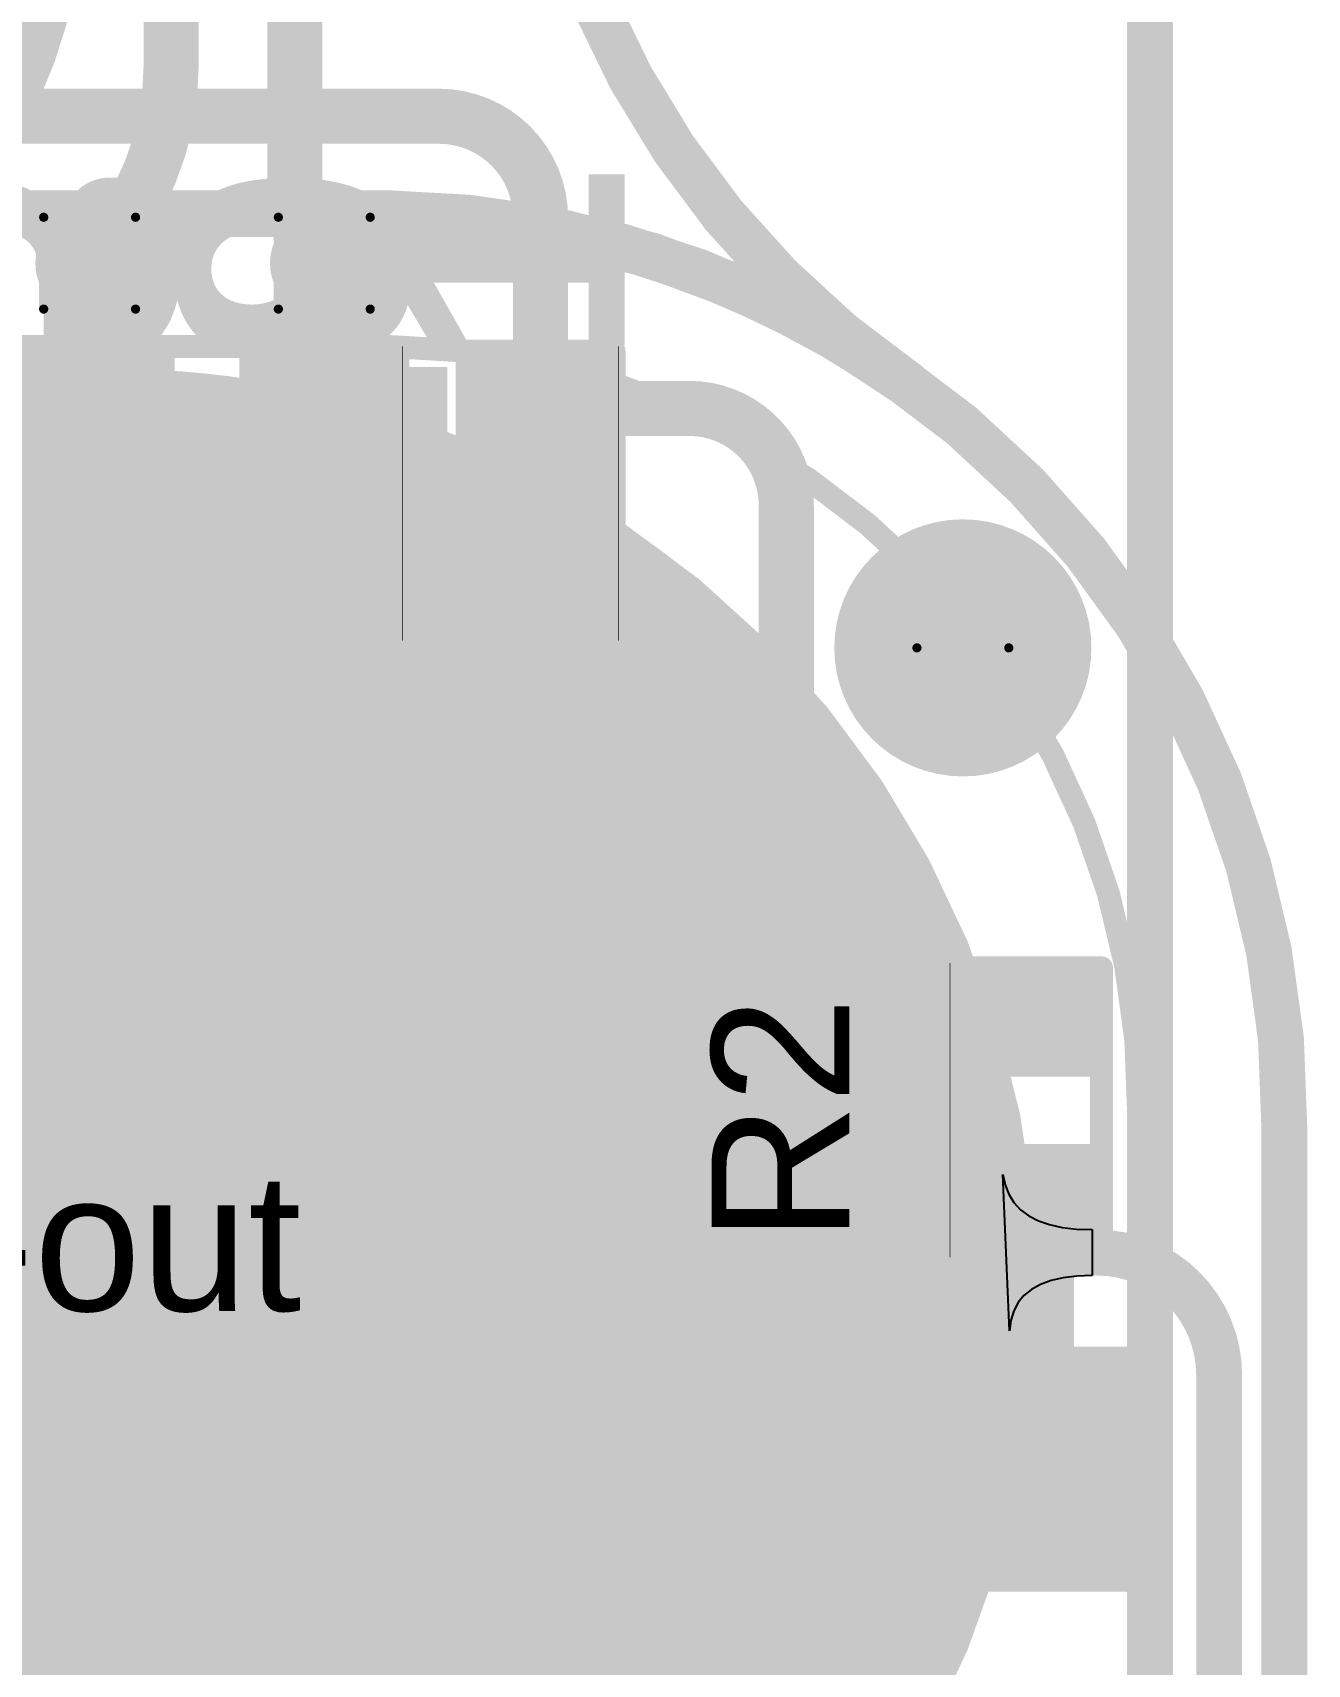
# Model space of a CAD drawing. Header units: inches. Extents: x -17 to 443, y -40 to 218.
# Drawn here: x 202.22 to 209.27, y 21.54 to 30.56 of the extents above; entities that cross this region are included whole.
import ezdxf

# ---------------------------------------------------------------- set-up
doc = ezdxf.new("R2010")
doc.units = ezdxf.units.IN
for name, color, linetype in [('Board Outline', 216, 'Continuous'), ('Bottom Layer', 5, 'Continuous'), ('Bottom Overlay', 54, 'Continuous'), ('Bottom Paste', 16, 'Continuous'), ('Bottom Solder', 6, 'Continuous'), ('Dimension', 6, 'Continuous'), ('Drill Drawing', 1, 'Continuous'), ('Fabrication', 76, 'Continuous'), ('Pad Holes', 156, 'Continuous'), ('Top Layer', 1, 'Continuous'), ('Top Overlay', 2, 'Continuous'), ('Top Paste', 8, 'Continuous'), ('Top Solder', 216, 'Continuous'), ('Via Holes', 16, 'Continuous')]:
    doc.layers.add(name, color=color, linetype=linetype)
doc.styles.add('Arial', font='', dxfattribs={"height": 0.2})
doc.styles.add('Arial Black_Bold', font='', dxfattribs={"height": 0.2})
doc.styles.get('Arial').set_extended_font_data('Arial')
doc.styles.get('Arial Black_Bold').set_extended_font_data('Arial Black', bold=True)

# ---------------------------------------------------------------- blocks, each defined once
blk = doc.blocks.new('SEMG_PAD_B_1')
at = {"layer": 'Bottom Layer'}
h = blk.add_hatch(color=5, dxfattribs=at)
edge = h.paths.add_edge_path()
edge.add_arc((2.794e-05, -9.98718602), 5.00000016, 0, 360)
at = {"layer": 'Bottom Paste'}
h = blk.add_hatch(color=16, dxfattribs=at)
edge = h.paths.add_edge_path()
edge.add_arc((2.794e-05, -9.98718602), 5.00000016, 0, 360)
at = {"layer": 'Bottom Solder'}
h = blk.add_hatch(color=6, dxfattribs=at)
edge = h.paths.add_edge_path()
edge.add_arc((2.794e-05, -9.98718602), 5.10160016, 0, 360)
at = {"layer": 'Bottom Overlay'}
for points in [[(-5.68320682, 10.96571086, 0.127, 0.127, 0), (-5.68320682, -10.9657134, 0.127, 0.127, 0)], [(-1.53065988, -15.21263658, 0.127, 0.127, -0.4142135623730932), (-5.68320682, -10.9657134, 0.127, 0.127, 0)], [(1.53071576, -15.21263404, 0.127, 0.127, 0), (-1.53065988, -15.21263404, 0.127, 0.127, 0)]]:
    blk.add_lwpolyline(points, format="xyseb", dxfattribs=at)
for points in [[(-5.71495682, -10.9657134, 0.0635, 0.0635, 1), (-5.65145682, -10.9657134, 0.0635, 0.0635, 1)], [(-5.71495682, -10.9657134, 0.0635, 0.0635, 1), (-5.65145682, -10.9657134, 0.0635, 0.0635, 1)], [(-1.56240988, -15.21263404, 0.0635, 0.0635, 1), (-1.49890988, -15.21263404, 0.0635, 0.0635, 1)], [(-1.56240988, -15.21263658, 0.0635, 0.0635, 1), (-1.49890988, -15.21263658, 0.0635, 0.0635, 1)]]:
    blk.add_lwpolyline(points, format="xyseb", close=True, dxfattribs=at)
blk = doc.blocks.new('S______B______0402_61')
at = {"layer": 'Top Layer'}
for points in [[(-0.6985, -0.3175), (-0.6985, 0.3175), (-0.2412999999999999, 0.3175), (-0.2413, -0.3175)], [(0.2412999999999999, -0.3175), (0.2413, 0.3175), (0.6985, 0.3175), (0.6985, -0.3175)]]:
    blk.add_hatch(color=1, dxfattribs=at).paths.add_polyline_path(points)
at = {"layer": 'Top Paste'}
for points in [[(-0.6985, -0.3175), (-0.6985, 0.3175), (-0.2412999999999999, 0.3175), (-0.2413, -0.3175)], [(0.2412999999999999, -0.3175), (0.2413, 0.3175), (0.6985, 0.3175), (0.6985, -0.3175)]]:
    blk.add_hatch(color=8, dxfattribs=at).paths.add_polyline_path(points)
at = {"layer": 'Top Solder'}
for points in [[(-0.75350116, -0.37250116), (-0.75350116, 0.37250116), (-0.1862988399999999, 0.37250116), (-0.18629884, -0.37250116)], [(0.1862988399999999, -0.37250116), (0.18629884, 0.37250116), (0.75350116, 0.37250116), (0.75350116, -0.37250116)]]:
    blk.add_hatch(color=216, dxfattribs=at).paths.add_polyline_path(points)
at = {"layer": 'Top Overlay'}
for points in [[(-0.7874, 0.4064, 0.127, 0.127, 0), (-0.7874, -0.4064, 0.127, 0.127, 0)], [(-0.7874, 0.4064, 0.127, 0.127, 0), (0.7874, 0.4064, 0.127, 0.127, 0)], [(0.7874, 0.4064, 0.127, 0.127, 0), (0.7874, -0.4064, 0.127, 0.127, 0)], [(-0.7874, -0.4064, 0.127, 0.127, 0), (0.7874, -0.4064, 0.127, 0.127, 0)], [(-0.8128, -0.4318, 0.0032258, 0.0032258, 0), (0.8128, -0.4318, 0.0032258, 0.0032258, 0)]]:
    blk.add_lwpolyline(points, format="xyseb", dxfattribs=at)
for points in [[(-0.8191499999999999, 0.4064, 0.0635, 0.0635, 1), (-0.7556499999999999, 0.4064, 0.0635, 0.0635, 1)], [(-0.8191499999999999, 0.4064, 0.0635, 0.0635, 1), (-0.7556499999999999, 0.4064, 0.0635, 0.0635, 1)], [(0.7556499999999999, 0.4064, 0.0635, 0.0635, 1), (0.8191499999999999, 0.4064, 0.0635, 0.0635, 1)], [(0.7556499999999999, 0.4064, 0.0635, 0.0635, 1), (0.8191499999999999, 0.4064, 0.0635, 0.0635, 1)], [(-0.8191499999999999, -0.4064, 0.0635, 0.0635, 1), (-0.7556499999999999, -0.4064, 0.0635, 0.0635, 1)], [(-0.8191499999999999, -0.4064, 0.0635, 0.0635, 1), (-0.7556499999999999, -0.4064, 0.0635, 0.0635, 1)], [(0.7556499999999999, -0.4064, 0.0635, 0.0635, 1), (0.8191499999999999, -0.4064, 0.0635, 0.0635, 1)], [(0.7556499999999999, -0.4064, 0.0635, 0.0635, 1), (0.8191499999999999, -0.4064, 0.0635, 0.0635, 1)], [(-0.81360518, -0.4318, 0.0016129, 0.0016129, 1), (-0.8119948199999999, -0.4318, 0.0016129, 0.0016129, 1)], [(0.8119948199999999, -0.4318, 0.0016129, 0.0016129, 1), (0.81360518, -0.4318, 0.0016129, 0.0016129, 1)]]:
    blk.add_lwpolyline(points, format="xyseb", close=True, dxfattribs=at)
at = {"layer": 'Top Overlay', "style": 'Arial Black_Bold'}
blk.add_text('SB111', height=1.27, dxfattribs=at).set_placement((-4.38808876, -0.45400468))
blk = doc.blocks.new('S______B______0402_63')
at = {"layer": 'Top Layer'}
for points in [[(-0.6985025399999999, -0.3175), (-0.6985025399999999, 0.3175), (-0.24130254, 0.3175), (-0.24130254, -0.3175)], [(0.2412999999999999, -0.3175), (0.2413, 0.3175), (0.6985, 0.3175), (0.6985, -0.3175)]]:
    blk.add_hatch(color=1, dxfattribs=at).paths.add_polyline_path(points)
at = {"layer": 'Top Paste'}
for points in [[(-0.6985025399999999, -0.3175), (-0.6985025399999999, 0.3175), (-0.24130254, 0.3175), (-0.24130254, -0.3175)], [(0.2412999999999999, -0.3175), (0.2413, 0.3175), (0.6985, 0.3175), (0.6985, -0.3175)]]:
    blk.add_hatch(color=8, dxfattribs=at).paths.add_polyline_path(points)
at = {"layer": 'Top Solder'}
for points in [[(-0.7535037, -0.37250116), (-0.7535037, 0.37250116), (-0.18630138, 0.37250116), (-0.18630138, -0.37250116)], [(0.1862988399999999, -0.37250116), (0.18629884, 0.37250116), (0.75350116, 0.37250116), (0.75350116, -0.37250116)]]:
    blk.add_hatch(color=216, dxfattribs=at).paths.add_polyline_path(points)
at = {"layer": 'Top Overlay'}
for points in [[(-0.7874, 0.4064, 0.127, 0.127, 0), (-0.7874, -0.4064, 0.127, 0.127, 0)], [(-0.7874, 0.4064, 0.127, 0.127, 0), (0.7874, 0.4064, 0.127, 0.127, 0)], [(0.7874, 0.4064, 0.127, 0.127, 0), (0.7874, -0.4064, 0.127, 0.127, 0)], [(-0.7874, -0.4064, 0.127, 0.127, 0), (0.7874, -0.4064, 0.127, 0.127, 0)], [(-0.8128, -0.4318, 0.0032258, 0.0032258, 0), (0.8127974599999999, -0.4318, 0.0032258, 0.0032258, 0)]]:
    blk.add_lwpolyline(points, format="xyseb", dxfattribs=at)
for points in [[(-0.8191499999999999, 0.4064, 0.0635, 0.0635, 1), (-0.7556499999999999, 0.4064, 0.0635, 0.0635, 1)], [(-0.8191499999999999, 0.4064, 0.0635, 0.0635, 1), (-0.7556499999999999, 0.4064, 0.0635, 0.0635, 1)], [(0.7556499999999999, 0.4064, 0.0635, 0.0635, 1), (0.8191499999999999, 0.4064, 0.0635, 0.0635, 1)], [(0.7556499999999999, 0.4064, 0.0635, 0.0635, 1), (0.8191499999999999, 0.4064, 0.0635, 0.0635, 1)], [(-0.8191499999999999, -0.4064, 0.0635, 0.0635, 1), (-0.7556499999999999, -0.4064, 0.0635, 0.0635, 1)], [(-0.8191499999999999, -0.4064, 0.0635, 0.0635, 1), (-0.7556499999999999, -0.4064, 0.0635, 0.0635, 1)], [(0.7556499999999999, -0.4064, 0.0635, 0.0635, 1), (0.8191499999999999, -0.4064, 0.0635, 0.0635, 1)], [(0.7556499999999999, -0.4064, 0.0635, 0.0635, 1), (0.8191499999999999, -0.4064, 0.0635, 0.0635, 1)], [(-0.81360518, -0.4318, 0.0016129, 0.0016129, 1), (-0.8119948199999999, -0.4318, 0.0016129, 0.0016129, 1)], [(0.81199228, -0.4318, 0.0016129, 0.0016129, 1), (0.8136026399999999, -0.4318, 0.0016129, 0.0016129, 1)]]:
    blk.add_lwpolyline(points, format="xyseb", close=True, dxfattribs=at)
at = {"layer": 'Top Overlay', "style": 'Arial Black_Bold'}
blk.add_text('SB109', height=1.27, dxfattribs=at).set_placement((-4.38808876, -0.45525436))
blk = doc.blocks.new('S______B______0402_157')
at = {"layer": 'Top Layer'}
for points in [[(-0.6985025399999999, -0.3175), (-0.6985025399999999, 0.3174999999999999), (-0.2413025400000001, 0.3175), (-0.2413025399999999, -0.3174999999999999)], [(0.2413000000000001, -0.3175), (0.2412999999999999, 0.3174999999999999), (0.6985, 0.3175), (0.6985, -0.3174999999999999)]]:
    blk.add_hatch(color=1, dxfattribs=at).paths.add_polyline_path(points)
at = {"layer": 'Top Paste'}
for points in [[(-0.6985025399999999, -0.3175), (-0.6985025399999999, 0.3174999999999999), (-0.2413025400000001, 0.3175), (-0.2413025399999999, -0.3174999999999999)], [(0.2413000000000001, -0.3175), (0.2412999999999999, 0.3174999999999999), (0.6985, 0.3175), (0.6985, -0.3174999999999999)]]:
    blk.add_hatch(color=8, dxfattribs=at).paths.add_polyline_path(points)
at = {"layer": 'Top Solder'}
for points in [[(-0.7535037, -0.3725011600000001), (-0.7535037, 0.3725011599999999), (-0.1863013800000001, 0.3725011600000001), (-0.1863013799999999, -0.3725011599999999)], [(0.18629884, -0.3725011600000001), (0.1862988399999999, 0.3725011599999999), (0.75350116, 0.3725011600000001), (0.75350116, -0.3725011599999999)]]:
    blk.add_hatch(color=216, dxfattribs=at).paths.add_polyline_path(points)
at = {"layer": 'Top Overlay'}
for points in [[(-0.7874, -0.4064, 0.127, 0.127, 0), (-0.7874, 0.4064, 0.127, 0.127, 0)], [(0.7874, 0.4064, 0.127, 0.127, 0), (-0.7874, 0.4064, 0.127, 0.127, 0)], [(0.7874, -0.4064, 0.127, 0.127, 0), (0.7874, 0.4064, 0.127, 0.127, 0)], [(0.7874, -0.4064, 0.127, 0.127, 0), (-0.7874, -0.4064, 0.127, 0.127, 0)], [(0.8127974599999999, -0.4318, 0.0032258, 0.0032258, 0), (-0.8128, -0.4318, 0.0032258, 0.0032258, 0)]]:
    blk.add_lwpolyline(points, format="xyseb", dxfattribs=at)
for points in [[(-0.8191499999999999, 0.4064, 0.0635, 0.0635, 1), (-0.7556499999999999, 0.4064, 0.0635, 0.0635, 1)], [(-0.8191499999999999, 0.4064, 0.0635, 0.0635, 1), (-0.7556499999999999, 0.4064, 0.0635, 0.0635, 1)], [(0.7556499999999999, 0.4064, 0.0635, 0.0635, 1), (0.8191499999999999, 0.4064, 0.0635, 0.0635, 1)], [(0.7556499999999999, 0.4064, 0.0635, 0.0635, 1), (0.8191499999999999, 0.4064, 0.0635, 0.0635, 1)], [(-0.8191499999999999, -0.4064, 0.0635, 0.0635, 1), (-0.7556499999999999, -0.4064, 0.0635, 0.0635, 1)], [(-0.8191499999999999, -0.4064, 0.0635, 0.0635, 1), (-0.7556499999999999, -0.4064, 0.0635, 0.0635, 1)], [(0.7556499999999999, -0.4064, 0.0635, 0.0635, 1), (0.8191499999999999, -0.4064, 0.0635, 0.0635, 1)], [(0.7556499999999999, -0.4064, 0.0635, 0.0635, 1), (0.8191499999999999, -0.4064, 0.0635, 0.0635, 1)], [(-0.81360518, -0.4318, 0.0016129, 0.0016129, 1), (-0.8119948199999999, -0.4318, 0.0016129, 0.0016129, 1)], [(0.81199228, -0.4318, 0.0016129, 0.0016129, 1), (0.8136026399999999, -0.4318, 0.0016129, 0.0016129, 1)]]:
    blk.add_lwpolyline(points, format="xyseb", close=True, dxfattribs=at)
at = {"layer": 'Top Overlay', "style": 'Arial Black_Bold'}
blk.add_text('SB103', height=1.27, rotation=-180, dxfattribs=at).set_placement((4.38808622, 0.47203106))
blk = doc.blocks.new('R___0402_194')
at = {"layer": 'Top Layer'}
for points in [[(-0.6985, -0.3175), (-0.6985, 0.3174999999999999), (-0.2413000000000001, 0.3175), (-0.2412999999999999, -0.3174999999999999)], [(0.2413000000000001, -0.3175), (0.2412999999999999, 0.3174999999999999), (0.6985, 0.3175), (0.6985, -0.3174999999999999)]]:
    blk.add_hatch(color=1, dxfattribs=at).paths.add_polyline_path(points)
at = {"layer": 'Top Paste'}
for points in [[(-0.6985, -0.3175), (-0.6985, 0.3174999999999999), (-0.2413000000000001, 0.3175), (-0.2412999999999999, -0.3174999999999999)], [(0.2413000000000001, -0.3175), (0.2412999999999999, 0.3174999999999999), (0.6985, 0.3175), (0.6985, -0.3174999999999999)]]:
    blk.add_hatch(color=8, dxfattribs=at).paths.add_polyline_path(points)
at = {"layer": 'Top Solder'}
for points in [[(-0.75350116, -0.3725011600000001), (-0.75350116, 0.3725011599999999), (-0.18629884, 0.3725011600000001), (-0.1862988399999999, -0.3725011599999999)], [(0.18629884, -0.3725011600000001), (0.1862988399999999, 0.3725011599999999), (0.75350116, 0.3725011600000001), (0.75350116, -0.3725011599999999)]]:
    blk.add_hatch(color=216, dxfattribs=at).paths.add_polyline_path(points)
at = {"layer": 'Top Overlay'}
for points in [[(-0.7874, -0.4064, 0.127, 0.127, 0), (-0.7874, 0.4064, 0.127, 0.127, 0)], [(0.7874, 0.4064, 0.127, 0.127, 0), (-0.7874, 0.4064, 0.127, 0.127, 0)], [(0.7874, -0.4064, 0.127, 0.127, 0), (0.7874, 0.4064, 0.127, 0.127, 0)], [(0.7874, -0.4064, 0.127, 0.127, 0), (-0.7874, -0.4064, 0.127, 0.127, 0)], [(0.8128, -0.4318, 0.0032258, 0.0032258, 0), (-0.8128, -0.4318, 0.0032258, 0.0032258, 0)]]:
    blk.add_lwpolyline(points, format="xyseb", dxfattribs=at)
for points in [[(-0.8191499999999999, 0.4064, 0.0635, 0.0635, 1), (-0.7556499999999999, 0.4064, 0.0635, 0.0635, 1)], [(-0.8191499999999999, 0.4064, 0.0635, 0.0635, 1), (-0.7556499999999999, 0.4064, 0.0635, 0.0635, 1)], [(0.7556499999999999, 0.4064, 0.0635, 0.0635, 1), (0.8191499999999999, 0.4064, 0.0635, 0.0635, 1)], [(0.7556499999999999, 0.4064, 0.0635, 0.0635, 1), (0.8191499999999999, 0.4064, 0.0635, 0.0635, 1)], [(-0.8191499999999999, -0.4064, 0.0635, 0.0635, 1), (-0.7556499999999999, -0.4064, 0.0635, 0.0635, 1)], [(-0.8191499999999999, -0.4064, 0.0635, 0.0635, 1), (-0.7556499999999999, -0.4064, 0.0635, 0.0635, 1)], [(0.7556499999999999, -0.4064, 0.0635, 0.0635, 1), (0.8191499999999999, -0.4064, 0.0635, 0.0635, 1)], [(0.7556499999999999, -0.4064, 0.0635, 0.0635, 1), (0.8191499999999999, -0.4064, 0.0635, 0.0635, 1)], [(-0.81360518, -0.4318, 0.0016129, 0.0016129, 1), (-0.8119948199999999, -0.4318, 0.0016129, 0.0016129, 1)], [(0.8119948199999999, -0.4318, 0.0016129, 0.0016129, 1), (0.81360518, -0.4318, 0.0016129, 0.0016129, 1)]]:
    blk.add_lwpolyline(points, format="xyseb", close=True, dxfattribs=at)
blk = doc.blocks.new('LED_0603_203')
at = {"layer": 'Top Layer'}
for points in [[(-0.999998, 0.5000002699999999), (-0.499999, 0.5000002699999999), (-0.499999, -0.5000002699999999), (-0.999998, -0.5000002699999999)], [(0.50000154, 0.5000002699999999), (1.00000054, 0.5000002699999999), (1.00000054, -0.5000002699999999), (0.50000154, -0.5000002699999999)]]:
    blk.add_hatch(color=1, dxfattribs=at).paths.add_polyline_path(points)
at = {"layer": 'Top Overlay'}
blk.add_hatch(color=2, dxfattribs=at).paths.add_polyline_path([(1.11753142, -0.66034412), (1.75252634, -0.66034412), (1.75252634, 0.66045588), (1.11753142, 0.66045588)])
at = {"layer": 'Top Paste'}
for points in [[(-0.999998, 0.5000002699999999), (-0.499999, 0.5000002699999999), (-0.499999, -0.5000002699999999), (-0.999998, -0.5000002699999999)], [(0.50000154, 0.5000002699999999), (1.00000054, 0.5000002699999999), (1.00000054, -0.5000002699999999), (0.50000154, -0.5000002699999999)]]:
    blk.add_hatch(color=8, dxfattribs=at).paths.add_polyline_path(points)
at = {"layer": 'Top Solder'}
for points in [[(-1.101598, 0.6016002699999999), (-0.398399, 0.6016002699999999), (-0.398399, -0.6016002699999999), (-1.101598, -0.6016002699999999)], [(0.39840154, 0.6016002699999999), (1.10160054, 0.6016002699999999), (1.10160054, -0.6016002699999999), (0.39840154, -0.6016002699999999)]]:
    blk.add_hatch(color=216, dxfattribs=at).paths.add_polyline_path(points)
at = {"layer": 'Top Overlay'}
for points in [[(-1.1176, 0.6096025399999999, 0.127, 0.127, 0), (-1.1176, -0.6096025399999999, 0.127, 0.127, 0)], [(-1.1176, 0.6096025399999999, 0.127, 0.127, 0), (-0.4318, 0.6096, 0.127, 0.127, 0)], [(0.4318, 0.6096, 0.127, 0.127, 0), (1.11760254, 0.6096, 0.127, 0.127, 0)], [(1.11760254, 0.6096, 0.127, 0.127, 0), (1.11760254, -0.6096, 0.127, 0.127, 0)], [(-0.4318, -0.6096, 0.127, 0.127, 0), (-1.1176, -0.6096025399999999, 0.127, 0.127, 0)], [(0.4318, -0.6096, 0.127, 0.127, 0), (1.11760254, -0.6096, 0.127, 0.127, 0)]]:
    blk.add_lwpolyline(points, format="xyseb", dxfattribs=at)
for points in [[(-1.14935, 0.6096025399999999, 0.0635, 0.0635, 1), (-1.08585, 0.6096025399999999, 0.0635, 0.0635, 1)], [(-1.14935, 0.6096025399999999, 0.0635, 0.0635, 1), (-1.08585, 0.6096025399999999, 0.0635, 0.0635, 1)], [(-0.46355, 0.6096, 0.0635, 0.0635, 1), (-0.40005, 0.6096, 0.0635, 0.0635, 1)], [(0.40005, 0.6096, 0.0635, 0.0635, 1), (0.46355, 0.6096, 0.0635, 0.0635, 1)], [(1.08585254, 0.6096, 0.0635, 0.0635, 1), (1.14935254, 0.6096, 0.0635, 0.0635, 1)], [(1.08585254, 0.6096, 0.0635, 0.0635, 1), (1.14935254, 0.6096, 0.0635, 0.0635, 1)], [(-1.14935, -0.6096025399999999, 0.0635, 0.0635, 1), (-1.08585, -0.6096025399999999, 0.0635, 0.0635, 1)], [(-1.14935, -0.6096025399999999, 0.0635, 0.0635, 1), (-1.08585, -0.6096025399999999, 0.0635, 0.0635, 1)], [(-0.46355, -0.6096, 0.0635, 0.0635, 1), (-0.40005, -0.6096, 0.0635, 0.0635, 1)], [(0.40005, -0.6096, 0.0635, 0.0635, 1), (0.46355, -0.6096, 0.0635, 0.0635, 1)], [(1.08585254, -0.6096, 0.0635, 0.0635, 1), (1.14935254, -0.6096, 0.0635, 0.0635, 1)], [(1.08585254, -0.6096, 0.0635, 0.0635, 1), (1.14935254, -0.6096, 0.0635, 0.0635, 1)]]:
    blk.add_lwpolyline(points, format="xyseb", close=True, dxfattribs=at)
at = {"layer": 'Top Overlay', "style": 'Arial Black_Bold'}
blk.add_text('LED1', height=1.27, dxfattribs=at).set_placement((-1.13477802, 0.90326718))

msp = doc.modelspace()

# ---------------------------------------------------------------- hatches: boundary and pattern name
at = {"layer": 'Bottom Layer'}
h = msp.add_hatch(color=5, dxfattribs=at)
edge = h.paths.add_edge_path()
edge.add_arc((202.5316498, 29.28747254), 0.2999994, 0, 360)
h = msp.add_hatch(color=5, dxfattribs=at)
edge = h.paths.add_edge_path()
edge.add_arc((203.82952122, 29.28746746), 0.2999994, 0, 360)
at = {"layer": 'Bottom Solder'}
h = msp.add_hatch(color=6, dxfattribs=at)
edge = h.paths.add_edge_path()
edge.add_arc((207.36138868, 27.1593437), 0.1016, 0, 360)
at = {"layer": 'Pad Holes'}
h = msp.add_hatch(color=7, dxfattribs=at)
edge = h.paths.add_edge_path()
edge.add_arc((207.36138868, 27.1593437), 0.499999, 0, 360)
at = {"layer": 'Top Layer'}
h = msp.add_hatch(color=1, dxfattribs=at)
edge = h.paths.add_edge_path()
edge.add_arc((202.5316498, 29.28747254), 0.2999994, 0, 360)
h = msp.add_hatch(color=1, dxfattribs=at)
edge = h.paths.add_edge_path()
edge.add_arc((203.82952122, 29.28746746), 0.2999994, 0, 360)
for points in [[(203.51202122, 27.95066546), (204.51058158, 27.95066546), (204.51058158, 28.71266546), (203.51202122, 28.71266546)], [(205.34329264, 28.07767054), (204.36417852, 28.07767054), (204.36417852, 27.31567054), (205.34329264, 27.31567054)]]:
    msp.add_hatch(color=1, dxfattribs=at).paths.add_polyline_path(points)
at = {"layer": 'Top Solder'}
h = msp.add_hatch(color=216, dxfattribs=at)
edge = h.paths.add_edge_path()
edge.add_arc((207.36138868, 27.1593437), 0.1016, 0, 360)
at = {"layer": 'Via Holes'}
h = msp.add_hatch(color=7, dxfattribs=at)
edge = h.paths.add_edge_path()
edge.add_arc((202.5316498, 29.28747254), 0.1499997, 0, 360)
h = msp.add_hatch(color=7, dxfattribs=at)
edge = h.paths.add_edge_path()
edge.add_arc((203.82952122, 29.28746746), 0.1499997, 0, 360)

# ---------------------------------------------------------------- linework, layer by layer
at = {"layer": 'Board Outline'}
for points in [[(207.05427728, 28.61923918, 0.127, 0.127, -0.2389334230380067), (204.9246092, 32.51881736, 0.127, 0.127, 0)], [(207.0616255, 28.61725544, 0.127, 0.127, -0.2441754300213249), (209.13935312, 24.5040023, 0.127, 0.127, 0)], [(209.13936074, 24.5039134, 0.127, 0.127, 0), (209.1393963, 2.64816082, 0.127, 0.127, 0)]]:
    msp.add_lwpolyline(points, format="xyseb", dxfattribs=at)
for points in [[(207.02252728, 28.61923918, 0.0635, 0.0635, 1), (207.08602728, 28.61923918, 0.0635, 0.0635, 1)], [(207.0298755, 28.61725544, 0.0635, 0.0635, 1), (207.0933755, 28.61725544, 0.0635, 0.0635, 1)], [(209.10760312, 24.5040023, 0.0635, 0.0635, 1), (209.17110312, 24.5040023, 0.0635, 0.0635, 1)], [(209.10761074, 24.5039134, 0.0635, 0.0635, 1), (209.17111074, 24.5039134, 0.0635, 0.0635, 1)]]:
    msp.add_lwpolyline(points, format="xyseb", close=True, dxfattribs=at)
at = {"layer": 'Bottom Layer'}
for p, q in [((207.61978034, 23.38106322), (207.58294526, 24.24619484)), ((207.58294526, 24.24619484), (207.59500518, 24.18828792)), ((207.59500518, 24.18828792), (207.61534042, 24.136477)), ((207.61534042, 24.136477), (207.6439459, 24.09076208)), ((207.6439459, 24.09076208), (207.6808267, 24.05114316)), ((207.6808267, 24.05114316), (207.72598282, 24.01762024)), ((207.72598282, 24.01762024), (207.77941172, 23.99019078)), ((207.77941172, 23.99019078), (207.84111594, 23.96885732)), ((207.84111594, 23.96885732), (207.91109294, 23.95361732)), ((207.91109294, 23.95361732), (207.98934526, 23.94447586)), ((207.98934526, 23.94447586), (208.07587036, 23.94142786)), ((208.07587036, 23.94142786), (208.07587036, 23.68742786)), ((207.8489493, 23.65985616), (207.79046834, 23.63841094)), ((207.91600784, 23.67517236), (207.8489493, 23.65985616)), ((207.99164904, 23.68436462), (207.91600784, 23.67517236)), ((208.07587036, 23.68742786), (207.99164904, 23.68436462)), ((207.69925186, 23.57713598), (207.66651126, 23.53730878)), ((207.74057004, 23.6108367), (207.69925186, 23.57713598)), ((207.79046834, 23.63841094), (207.74057004, 23.6108367)), ((207.64235332, 23.4913551), (207.62677804, 23.4392724)), ((207.66651126, 23.53730878), (207.64235332, 23.4913551)), ((207.62677804, 23.4392724), (207.61978034, 23.38106322))]:
    msp.add_line(p, q, dxfattribs=at)
for points in [[(202.9823728, 30.37561108, 0.3048, 0.3048, 0), (202.9823728, 47.82659217999999, 0.3048, 0.3048, 0)], [(203.66689772, 29.68007526, 0.3048, 0.3048, 0), (203.66689772, 47.7921066, 0.3048, 0.3048, 0)], [(202.33237156, 31.23496674, 0.3048, 0.3048, -0.198912367379658), (201.6602647, 29.61235378, 0.3048, 0.3048, 0)], [(202.9823728, 30.37561108, 0.3048, 0.3048, -0.198912367379658), (202.5316498, 29.28747, 0.3048, 0.3048, 0)], [(203.82952122, 29.28746746, 0.3048, 0.3048, -0.198912367379658), (203.66689772, 29.68007526, 0.3048, 0.3048, 0)], [(202.64999602, 23.57611236, 0.254, 0.254, -0.4142135623730951), (202.88831152, 23.81442786, 0.254, 0.254, 0)], [(202.88831152, 23.81442786, 0.254, 0.254, 0), (208.10127036, 23.81442786, 0.254, 0.254, 0)], [(208.10127036, 23.81442786, 0.254, 0.254, -0.4142135623730951), (208.77871884, 23.13697938, 0.254, 0.254, 0)], [(208.77871884, 10.2694994, 0.254, 0.254, 0), (208.77871884, 23.13697938, 0.254, 0.254, 0)]]:
    msp.add_lwpolyline(points, format="xyseb", dxfattribs=at)
for points in [[(202.9061728, 30.37561108, 0.1524, 0.1524, 1), (203.0585728, 30.37561108, 0.1524, 0.1524, 1)], [(202.9061728, 30.37561108, 0.1524, 0.1524, 1), (203.0585728, 30.37561108, 0.1524, 0.1524, 1)], [(203.59069772, 29.68007526, 0.1524, 0.1524, 1), (203.74309772, 29.68007526, 0.1524, 0.1524, 1)], [(203.59069772, 29.68007526, 0.1524, 0.1524, 1), (203.74309772, 29.68007526, 0.1524, 0.1524, 1)], [(202.4554498, 29.28747, 0.1524, 0.1524, 1), (202.6078498, 29.28747, 0.1524, 0.1524, 1)], [(203.75332122, 29.28746746, 0.1524, 0.1524, 1), (203.90572122, 29.28746746, 0.1524, 0.1524, 1)], [(202.82481152, 23.81442786, 0.127, 0.127, 1), (202.95181152, 23.81442786, 0.127, 0.127, 1)], [(202.82481152, 23.81442786, 0.127, 0.127, 1), (202.95181152, 23.81442786, 0.127, 0.127, 1)], [(208.03777036, 23.81442786, 0.127, 0.127, 1), (208.16477036, 23.81442786, 0.127, 0.127, 1)], [(208.03777036, 23.81442786, 0.127, 0.127, 1), (208.16477036, 23.81442786, 0.127, 0.127, 1)], [(202.58649602, 23.57611236, 0.127, 0.127, 1), (202.71349602, 23.57611236, 0.127, 0.127, 1)], [(208.71521884, 23.13697938, 0.127, 0.127, 1), (208.84221884, 23.13697938, 0.127, 0.127, 1)], [(208.71521884, 23.13697938, 0.127, 0.127, 1), (208.84221884, 23.13697938, 0.127, 0.127, 1)]]:
    msp.add_lwpolyline(points, format="xyseb", close=True, dxfattribs=at)
at = {"layer": 'Dimension'}
msp.add_lwpolyline([(208.39596624, 17.12568584, 0.254, 0.254, 0), (208.39596624, 192.48185278, 0.254, 0.254, 0)], format="xyseb", dxfattribs=at)
at = {"layer": 'Drill Drawing'}
for points in [[(202.2776498, 29.54147254, 0.0508, 0.0508, 0), (202.7856498, 29.54147254, 0.0508, 0.0508, 0)], [(202.2776498, 29.03347254, 0.0508, 0.0508, 0), (202.2776498, 29.54147254, 0.0508, 0.0508, 0)], [(202.7856498, 29.03347254, 0.0508, 0.0508, 0), (202.7856498, 29.54147254, 0.0508, 0.0508, 0)], [(203.57552122, 29.54146746, 0.0508, 0.0508, 0), (204.08352122, 29.54146746, 0.0508, 0.0508, 0)], [(203.57552122, 29.03346746, 0.0508, 0.0508, 0), (203.57552122, 29.54146746, 0.0508, 0.0508, 0)], [(204.08352122, 29.03346746, 0.0508, 0.0508, 0), (204.08352122, 29.54146746, 0.0508, 0.0508, 0)], [(202.2776498, 29.03347254, 0.0508, 0.0508, 0), (202.7856498, 29.03347254, 0.0508, 0.0508, 0)], [(203.57552122, 29.03346746, 0.0508, 0.0508, 0), (204.08352122, 29.03346746, 0.0508, 0.0508, 0)]]:
    msp.add_lwpolyline(points, format="xyseb", dxfattribs=at)
for points in [[(202.2649498, 29.54147254, 0.0254, 0.0254, 1), (202.2903498, 29.54147254, 0.0254, 0.0254, 1)], [(202.2649498, 29.54147254, 0.0254, 0.0254, 1), (202.2903498, 29.54147254, 0.0254, 0.0254, 1)], [(202.7729498, 29.54147254, 0.0254, 0.0254, 1), (202.7983498, 29.54147254, 0.0254, 0.0254, 1)], [(202.7729498, 29.54147254, 0.0254, 0.0254, 1), (202.7983498, 29.54147254, 0.0254, 0.0254, 1)], [(203.56282122, 29.54146746, 0.0254, 0.0254, 1), (203.58822122, 29.54146746, 0.0254, 0.0254, 1)], [(203.56282122, 29.54146746, 0.0254, 0.0254, 1), (203.58822122, 29.54146746, 0.0254, 0.0254, 1)], [(204.07082122, 29.54146746, 0.0254, 0.0254, 1), (204.09622122, 29.54146746, 0.0254, 0.0254, 1)], [(204.07082122, 29.54146746, 0.0254, 0.0254, 1), (204.09622122, 29.54146746, 0.0254, 0.0254, 1)], [(202.2649498, 29.03347254, 0.0254, 0.0254, 1), (202.2903498, 29.03347254, 0.0254, 0.0254, 1)], [(202.2649498, 29.03347254, 0.0254, 0.0254, 1), (202.2903498, 29.03347254, 0.0254, 0.0254, 1)], [(202.7729498, 29.03347254, 0.0254, 0.0254, 1), (202.7983498, 29.03347254, 0.0254, 0.0254, 1)], [(202.7729498, 29.03347254, 0.0254, 0.0254, 1), (202.7983498, 29.03347254, 0.0254, 0.0254, 1)], [(203.56282122, 29.03346746, 0.0254, 0.0254, 1), (203.58822122, 29.03346746, 0.0254, 0.0254, 1)], [(203.56282122, 29.03346746, 0.0254, 0.0254, 1), (203.58822122, 29.03346746, 0.0254, 0.0254, 1)], [(204.07082122, 29.03346746, 0.0254, 0.0254, 1), (204.09622122, 29.03346746, 0.0254, 0.0254, 1)], [(204.07082122, 29.03346746, 0.0254, 0.0254, 1), (204.09622122, 29.03346746, 0.0254, 0.0254, 1)], [(207.61538868, 27.1593437, 0.0508, 0.0508, 1), (207.10738868, 27.1593437, 0.0508, 0.0508, 1)], [(207.09468868, 27.1593437, 0.0254, 0.0254, 1), (207.12008868, 27.1593437, 0.0254, 0.0254, 1)], [(207.60268868, 27.1593437, 0.0254, 0.0254, 1), (207.62808868, 27.1593437, 0.0254, 0.0254, 1)]]:
    msp.add_lwpolyline(points, format="xyseb", close=True, dxfattribs=at)
at = {"layer": 'Fabrication'}
for points in [[(207.05427728, 28.61923918, 0.254, 0.254, -0.2389334230380067), (204.9246092, 32.51881736, 0.254, 0.254, 0)], [(201.10625514, 29.5636061, 0.254, 0.254, 0), (204.1856089, 29.5636061, 0.254, 0.254, 0)], [(201.11649134, 29.5598088, 0.254, 0.254, 0), (204.1958451, 29.5598088, 0.254, 0.254, 0)], [(204.18566478, 29.5636061, 0.254, 0.254, -0.1546127337349248), (207.05427728, 28.61923918, 0.254, 0.254, 0)], [(204.1958451, 29.5598088, 0.254, 0.254, -0.414213562373093), (209.13935312, 24.50394642, 0.254, 0.254, 0)], [(209.13935312, 24.50405564, 0.254, 0.254, 0), (209.13938868, 2.64830306, 0.254, 0.254, 0)]]:
    msp.add_lwpolyline(points, format="xyseb", dxfattribs=at)
for points in [[(204.1221089, 29.5636061, 0.127, 0.127, 1), (204.2491089, 29.5636061, 0.127, 0.127, 1)], [(204.12216478, 29.5636061, 0.127, 0.127, 1), (204.24916478, 29.5636061, 0.127, 0.127, 1)], [(204.1323451, 29.5598088, 0.127, 0.127, 1), (204.2593451, 29.5598088, 0.127, 0.127, 1)], [(204.1323451, 29.5598088, 0.127, 0.127, 1), (204.2593451, 29.5598088, 0.127, 0.127, 1)], [(206.99077728, 28.61923918, 0.127, 0.127, 1), (207.11777728, 28.61923918, 0.127, 0.127, 1)], [(206.99077728, 28.61923918, 0.127, 0.127, 1), (207.11777728, 28.61923918, 0.127, 0.127, 1)], [(207.6499403, 23.57617078, 0.254, 0.254, 1), (197.64993998, 23.57617078, 0.254, 0.254, 1)], [(207.94561916, 27.1593437, 0.254, 0.254, 1), (206.7771582, 27.1593437, 0.254, 0.254, 1)], [(206.7136582, 27.1593437, 0.127, 0.127, 1), (206.8406582, 27.1593437, 0.127, 0.127, 1)], [(207.88211916, 27.1593437, 0.127, 0.127, 1), (208.00911916, 27.1593437, 0.127, 0.127, 1)], [(209.07585312, 24.50405564, 0.127, 0.127, 1), (209.20285312, 24.50405564, 0.127, 0.127, 1)], [(209.07585312, 24.50394642, 0.127, 0.127, 1), (209.20285312, 24.50394642, 0.127, 0.127, 1)], [(207.5864403, 23.57617078, 0.127, 0.127, 1), (207.7134403, 23.57617078, 0.127, 0.127, 1)]]:
    msp.add_lwpolyline(points, format="xyseb", close=True, dxfattribs=at)
at = {"layer": 'Top Layer'}
for points in [[(201.59827092, 30.10027, 0.3048, 0.3048, 0), (204.46356618, 30.10027, 0.3048, 0.3048, 0)], [(204.46356618, 30.10027, 0.3048, 0.3048, -0.4142135623730951), (205.02579264, 29.53804354, 0.3048, 0.3048, 0)], [(205.02579264, 28.484068, 0.3048, 0.3048, 0), (205.02579264, 29.53804354, 0.3048, 0.3048, 0)], [(202.5316498, 28.56027308, 0.508, 0.508, 0), (202.5316498, 29.28747254, 0.508, 0.508, 0)], [(203.82952122, 28.484068, 0.508, 0.508, 0), (203.82952122, 29.28746746, 0.508, 0.508, 0)], [(202.5316498, 28.48407054, 0.3048, 0.3048, 0), (202.6967498, 28.40787054, 0.3048, 0.3048, 0)], [(205.02579264, 28.484068, 0.3048, 0.3048, 0), (205.84879074, 28.484068, 0.3048, 0.3048, 0)], [(205.84879074, 28.484068, 0.3048, 0.3048, -0.4142135623730951), (206.38469772, 27.94816102, 0.3048, 0.3048, 0)], [(202.6967498, 28.40787054, 0.3048, 0.3048, 0), (203.08719606, 28.00170168, 0.3048, 0.3048, 0)], [(204.02228436, 28.33166546, 0.3809999999999999, 0.3809999999999999, 0), (204.1515475, 28.33166546, 0.3809999999999999, 0.3809999999999999, 0)], [(204.34205004, 28.1008582, 0.3809999999999999, 0.3809999999999999, 0), (204.55467852, 27.88822972, 0.3809999999999999, 0.3809999999999999, 0)], [(203.0871986, 28.00170168, 0.3048, 0.3048, -0.1899414445800947), (203.17931424, 27.7777702, 0.3048, 0.3048, 0)], [(204.55467852, 27.88717308, 0.3809999999999999, 0.3809999999999999, 0), (204.55467852, 27.88822972, 0.3809999999999999, 0.3809999999999999, 0)], [(204.55467852, 27.88717308, 0.3809999999999999, 0.3809999999999999, 0), (204.68548598, 27.75636562, 0.3809999999999999, 0.3809999999999999, 0)], [(206.38469772, 25.47747, 0.3048, 0.3048, 0), (206.38469772, 27.94816102, 0.3048, 0.3048, 0)], [(203.1793117, 27.7777702, 0.3048, 0.3048, 0), (203.18015244, 27.72126536, 0.3048, 0.3048, 0)], [(204.62613126, 27.612213, 0.3048, 0.3048, -0.197822719320658), (204.68548598, 27.75636562, 0.3048, 0.3048, 0)], [(204.68548598, 27.75636562, 0.3809999999999999, 0.3809999999999999, 0), (204.74518106, 27.69667054, 0.3809999999999999, 0.3809999999999999, 0)], [(204.68548598, 27.75636562, 0.3048, 0.3048, -0.001048394384282018), (204.68609304, 27.75697268, 0.3048, 0.3048, 0)], [(203.18015244, 25.32420386, 0.3048, 0.3048, 0), (203.18015244, 27.72126536, 0.3048, 0.3048, 0)], [(204.74518106, 27.69667054, 0.3809999999999999, 0.3809999999999999, 0), (204.85373558, 27.69667054, 0.3809999999999999, 0.3809999999999999, 0)], [(204.62613126, 25.82131488, 0.3048, 0.3048, 0), (204.62613126, 27.612213, 0.3048, 0.3048, 0)], [(202.5316498, 27.544268, 0.3048, 0.3048, 0), (202.54661548, 27.544268, 0.3048, 0.3048, 0)], [(202.54661548, 27.544268, 0.3048, 0.3048, 0), (202.62281548, 27.468068, 0.3048, 0.3048, 0)], [(203.82952122, 27.46806546, 0.3048, 0.3048, 0), (203.82952122, 27.54426546, 0.3048, 0.3048, 0)], [(202.62281548, 19.37591248, 0.3048, 0.3048, 0), (202.62281548, 27.468068, 0.3048, 0.3048, 0)], [(203.82951868, 25.46400292, 0.3048, 0.3048, 0), (203.82952122, 27.46806546, 0.3048, 0.3048, 0)], [(204.94581312, 25.04953842, 0.3048, 0.3048, -0.198912367379658), (204.62613126, 25.82131488, 0.3048, 0.3048, 0)], [(203.82951614, 25.46276086, 0.3048, 0.3048, 0), (203.82951868, 25.46400292, 0.3048, 0.3048, 0)], [(204.06420452, 24.89889356, 0.3048, 0.3048, -0.199285063177296), (203.82951614, 25.46276086, 0.3048, 0.3048, 0)], [(206.79043986, 25.07172786, 0.3048, 0.3048, -0.4142135623730951), (206.38469772, 25.47747, 0.3048, 0.3048, 0)], [(203.5310763, 24.47528252, 0.3048, 0.3048, -0.1996126708084749), (203.18015244, 25.32420386, 0.3048, 0.3048, 0)], [(204.94581312, 25.04953588, 0.3048, 0.3048, 0), (205.65517416, 24.34017484, 0.3048, 0.3048, 0)], [(206.79043986, 25.07172786, 0.3048, 0.3048, 0), (207.72175372, 25.07172786, 0.3048, 0.3048, 0)], [(204.06420198, 24.89889102, 0.3048, 0.3048, 0), (204.97642774, 23.9866805, 0.3048, 0.3048, 0)], [(203.5310763, 24.47528252, 0.3048, 0.3048, 0), (203.53227772, 24.47408618, 0.3048, 0.3048, 0)], [(203.53227772, 24.47408618, 0.3048, 0.3048, 0), (204.3707495, 23.6356144, 0.3048, 0.3048, 0)], [(205.65517416, 24.34017484, 0.3048, 0.3048, -0.198912367379658), (206.39912238, 22.54412306, 0.3048, 0.3048, 0)], [(207.72175372, 22.33944732, 0.508, 0.508, 0), (207.72175372, 24.05434356, 0.508, 0.508, 0)], [(204.97642774, 23.9866805, 0.3048, 0.3048, -0.198912367379658), (205.72037596, 22.19062872, 0.3048, 0.3048, 0)], [(204.3707495, 23.6356144, 0.3048, 0.3048, -0.198912367379658), (205.06389772, 21.96220652, 0.3048, 0.3048, 0)], [(206.39912238, 16.72366988, 0.3048, 0.3048, 0), (206.39912238, 22.54412306, 0.3048, 0.3048, 0)], [(205.72037596, 21.28647, 0.3048, 0.3048, 0), (205.72037596, 22.19062872, 0.3048, 0.3048, 0)], [(205.06389772, 10.7469432, 0.3048, 0.3048, 0), (205.06389772, 21.96220652, 0.3048, 0.3048, 0)]]:
    msp.add_lwpolyline(points, format="xyseb", dxfattribs=at)
for points in [[(204.38736618, 30.10027, 0.1524, 0.1524, 1), (204.53976618, 30.10027, 0.1524, 0.1524, 1)], [(204.38736618, 30.10027, 0.1524, 0.1524, 1), (204.53976618, 30.10027, 0.1524, 0.1524, 1)], [(204.94959264, 29.53804354, 0.1524, 0.1524, 1), (205.10199264, 29.53804354, 0.1524, 0.1524, 1)], [(204.94959264, 29.53804354, 0.1524, 0.1524, 1), (205.10199264, 29.53804354, 0.1524, 0.1524, 1)], [(202.4046498, 29.28747254, 0.254, 0.254, 1), (202.6586498, 29.28747254, 0.254, 0.254, 1)], [(203.70252122, 29.28746746, 0.254, 0.254, 1), (203.95652122, 29.28746746, 0.254, 0.254, 1)], [(202.4046498, 28.56027308, 0.254, 0.254, 1), (202.6586498, 28.56027308, 0.254, 0.254, 1)], [(203.70252122, 28.484068, 0.254, 0.254, 1), (203.95652122, 28.484068, 0.254, 0.254, 1)], [(202.4554498, 28.48407054, 0.1524, 0.1524, 1), (202.6078498, 28.48407054, 0.1524, 0.1524, 1)], [(204.94959264, 28.484068, 0.1524, 0.1524, 1), (205.10199264, 28.484068, 0.1524, 0.1524, 1)], [(204.94959264, 28.484068, 0.1524, 0.1524, 1), (205.10199264, 28.484068, 0.1524, 0.1524, 1)], [(205.77259074, 28.484068, 0.1524, 0.1524, 1), (205.92499074, 28.484068, 0.1524, 0.1524, 1)], [(205.77259074, 28.484068, 0.1524, 0.1524, 1), (205.92499074, 28.484068, 0.1524, 0.1524, 1)], [(202.6205498, 28.40787054, 0.1524, 0.1524, 1), (202.7729498, 28.40787054, 0.1524, 0.1524, 1)], [(202.6205498, 28.40787054, 0.1524, 0.1524, 1), (202.7729498, 28.40787054, 0.1524, 0.1524, 1)], [(203.92703436, 28.33166546, 0.1905, 0.1905, 1), (204.11753436, 28.33166546, 0.1905, 0.1905, 1)], [(204.0562975, 28.33166546, 0.1905, 0.1905, 1), (204.2467975, 28.33166546, 0.1905, 0.1905, 1)], [(204.24680004, 28.1008582, 0.1905, 0.1905, 1), (204.43730004, 28.1008582, 0.1905, 0.1905, 1)], [(203.01099606, 28.00170168, 0.1524, 0.1524, 1), (203.16339606, 28.00170168, 0.1524, 0.1524, 1)], [(203.0109986, 28.00170168, 0.1524, 0.1524, 1), (203.1633986, 28.00170168, 0.1524, 0.1524, 1)], [(204.45942852, 27.88822972, 0.1905, 0.1905, 1), (204.64992852, 27.88822972, 0.1905, 0.1905, 1)], [(204.45942852, 27.88822972, 0.1905, 0.1905, 1), (204.64992852, 27.88822972, 0.1905, 0.1905, 1)], [(204.45942852, 27.88717308, 0.1905, 0.1905, 1), (204.64992852, 27.88717308, 0.1905, 0.1905, 1)], [(204.45942852, 27.88717308, 0.1905, 0.1905, 1), (204.64992852, 27.88717308, 0.1905, 0.1905, 1)], [(206.30849772, 27.94816102, 0.1524, 0.1524, 1), (206.46089772, 27.94816102, 0.1524, 0.1524, 1)], [(206.30849772, 27.94816102, 0.1524, 0.1524, 1), (206.46089772, 27.94816102, 0.1524, 0.1524, 1)], [(203.1031117, 27.7777702, 0.1524, 0.1524, 1), (203.2555117, 27.7777702, 0.1524, 0.1524, 1)], [(203.10311424, 27.7777702, 0.1524, 0.1524, 1), (203.25551424, 27.7777702, 0.1524, 0.1524, 1)], [(204.59023598, 27.75636562, 0.1905, 0.1905, 1), (204.78073598, 27.75636562, 0.1905, 0.1905, 1)], [(204.59023598, 27.75636562, 0.1905, 0.1905, 1), (204.78073598, 27.75636562, 0.1905, 0.1905, 1)], [(204.60928598, 27.75636562, 0.1524, 0.1524, 1), (204.76168598, 27.75636562, 0.1524, 0.1524, 1)], [(204.60928598, 27.75636562, 0.1524, 0.1524, 1), (204.76168598, 27.75636562, 0.1524, 0.1524, 1)], [(204.60989304, 27.75697268, 0.1524, 0.1524, 1), (204.76229304, 27.75697268, 0.1524, 0.1524, 1)], [(203.10395244, 27.72126536, 0.1524, 0.1524, 1), (203.25635244, 27.72126536, 0.1524, 0.1524, 1)], [(203.10395244, 27.72126536, 0.1524, 0.1524, 1), (203.25635244, 27.72126536, 0.1524, 0.1524, 1)], [(204.64993106, 27.69667054, 0.1905, 0.1905, 1), (204.84043106, 27.69667054, 0.1905, 0.1905, 1)], [(204.64993106, 27.69667054, 0.1905, 0.1905, 1), (204.84043106, 27.69667054, 0.1905, 0.1905, 1)], [(204.75848558, 27.69667054, 0.1905, 0.1905, 1), (204.94898558, 27.69667054, 0.1905, 0.1905, 1)], [(204.54993126, 27.612213, 0.1524, 0.1524, 1), (204.70233126, 27.612213, 0.1524, 0.1524, 1)], [(204.54993126, 27.612213, 0.1524, 0.1524, 1), (204.70233126, 27.612213, 0.1524, 0.1524, 1)], [(202.4554498, 27.544268, 0.1524, 0.1524, 1), (202.6078498, 27.544268, 0.1524, 0.1524, 1)], [(202.47041548, 27.544268, 0.1524, 0.1524, 1), (202.62281548, 27.544268, 0.1524, 0.1524, 1)], [(202.47041548, 27.544268, 0.1524, 0.1524, 1), (202.62281548, 27.544268, 0.1524, 0.1524, 1)], [(203.75332122, 27.54426546, 0.1524, 0.1524, 1), (203.90572122, 27.54426546, 0.1524, 0.1524, 1)], [(202.54661548, 27.468068, 0.1524, 0.1524, 1), (202.69901548, 27.468068, 0.1524, 0.1524, 1)], [(202.54661548, 27.468068, 0.1524, 0.1524, 1), (202.69901548, 27.468068, 0.1524, 0.1524, 1)], [(203.75332122, 27.46806546, 0.1524, 0.1524, 1), (203.90572122, 27.46806546, 0.1524, 0.1524, 1)], [(203.75332122, 27.46806546, 0.1524, 0.1524, 1), (203.90572122, 27.46806546, 0.1524, 0.1524, 1)], [(204.54993126, 25.82131488, 0.1524, 0.1524, 1), (204.70233126, 25.82131488, 0.1524, 0.1524, 1)], [(204.54993126, 25.82131488, 0.1524, 0.1524, 1), (204.70233126, 25.82131488, 0.1524, 0.1524, 1)], [(203.75331614, 25.46276086, 0.1524, 0.1524, 1), (203.90571614, 25.46276086, 0.1524, 0.1524, 1)], [(203.75331614, 25.46276086, 0.1524, 0.1524, 1), (203.90571614, 25.46276086, 0.1524, 0.1524, 1)], [(203.75331868, 25.46400292, 0.1524, 0.1524, 1), (203.90571868, 25.46400292, 0.1524, 0.1524, 1)], [(203.75331868, 25.46400292, 0.1524, 0.1524, 1), (203.90571868, 25.46400292, 0.1524, 0.1524, 1)], [(206.30849772, 25.47747, 0.1524, 0.1524, 1), (206.46089772, 25.47747, 0.1524, 0.1524, 1)], [(206.30849772, 25.47747, 0.1524, 0.1524, 1), (206.46089772, 25.47747, 0.1524, 0.1524, 1)], [(203.10395244, 25.32420386, 0.1524, 0.1524, 1), (203.25635244, 25.32420386, 0.1524, 0.1524, 1)], [(203.10395244, 25.32420386, 0.1524, 0.1524, 1), (203.25635244, 25.32420386, 0.1524, 0.1524, 1)], [(204.86961312, 25.04953842, 0.1524, 0.1524, 1), (205.02201312, 25.04953842, 0.1524, 0.1524, 1)], [(204.86961312, 25.04953588, 0.1524, 0.1524, 1), (205.02201312, 25.04953588, 0.1524, 0.1524, 1)], [(206.71423986, 25.07172786, 0.1524, 0.1524, 1), (206.86663986, 25.07172786, 0.1524, 0.1524, 1)], [(206.71423986, 25.07172786, 0.1524, 0.1524, 1), (206.86663986, 25.07172786, 0.1524, 0.1524, 1)], [(207.64555372, 25.07172786, 0.1524, 0.1524, 1), (207.79795372, 25.07172786, 0.1524, 0.1524, 1)], [(203.98800198, 24.89889102, 0.1524, 0.1524, 1), (204.14040198, 24.89889102, 0.1524, 0.1524, 1)], [(203.98800452, 24.89889356, 0.1524, 0.1524, 1), (204.14040452, 24.89889356, 0.1524, 0.1524, 1)], [(203.4548763, 24.47528252, 0.1524, 0.1524, 1), (203.6072763, 24.47528252, 0.1524, 0.1524, 1)], [(203.4548763, 24.47528252, 0.1524, 0.1524, 1), (203.6072763, 24.47528252, 0.1524, 0.1524, 1)], [(203.45607772, 24.47408618, 0.1524, 0.1524, 1), (203.60847772, 24.47408618, 0.1524, 0.1524, 1)], [(203.45607772, 24.47408618, 0.1524, 0.1524, 1), (203.60847772, 24.47408618, 0.1524, 0.1524, 1)], [(205.57897416, 24.34017484, 0.1524, 0.1524, 1), (205.73137416, 24.34017484, 0.1524, 0.1524, 1)], [(205.57897416, 24.34017484, 0.1524, 0.1524, 1), (205.73137416, 24.34017484, 0.1524, 0.1524, 1)], [(207.59475372, 24.05434356, 0.254, 0.254, 1), (207.84875372, 24.05434356, 0.254, 0.254, 1)], [(204.90022774, 23.9866805, 0.1524, 0.1524, 1), (205.05262774, 23.9866805, 0.1524, 0.1524, 1)], [(204.90022774, 23.9866805, 0.1524, 0.1524, 1), (205.05262774, 23.9866805, 0.1524, 0.1524, 1)], [(204.2945495, 23.6356144, 0.1524, 0.1524, 1), (204.4469495, 23.6356144, 0.1524, 0.1524, 1)], [(204.2945495, 23.6356144, 0.1524, 0.1524, 1), (204.4469495, 23.6356144, 0.1524, 0.1524, 1)], [(206.32292238, 22.54412306, 0.1524, 0.1524, 1), (206.47532238, 22.54412306, 0.1524, 0.1524, 1)], [(206.32292238, 22.54412306, 0.1524, 0.1524, 1), (206.47532238, 22.54412306, 0.1524, 0.1524, 1)], [(207.59475372, 22.33944732, 0.254, 0.254, 1), (207.84875372, 22.33944732, 0.254, 0.254, 1)], [(205.64417596, 22.19062872, 0.1524, 0.1524, 1), (205.79657596, 22.19062872, 0.1524, 0.1524, 1)], [(205.64417596, 22.19062872, 0.1524, 0.1524, 1), (205.79657596, 22.19062872, 0.1524, 0.1524, 1)], [(204.98769772, 21.96220652, 0.1524, 0.1524, 1), (205.14009772, 21.96220652, 0.1524, 0.1524, 1)], [(204.98769772, 21.96220652, 0.1524, 0.1524, 1), (205.14009772, 21.96220652, 0.1524, 0.1524, 1)]]:
    msp.add_lwpolyline(points, format="xyseb", close=True, dxfattribs=at)

# ---------------------------------------------------------------- block references
for name, p, rotation in [('S______B______0402_157', (202.5316498, 28.01416799999999), 270), ('S______B______0402_63', (203.82952122, 28.01416799999999), 90), ('S______B______0402_61', (205.02579264, 28.01416799999999), 90), ('SEMG_PAD_B_1', (202.65007984, 13.61455748), 180), ('LED_0603_203', (207.70953124, 21.54047), 90), ('R___0402_194', (207.72175372, 24.60182786), 270)]:
    msp.add_blockref(name, p, dxfattribs=dict(rotation=rotation))

# ---------------------------------------------------------------- texts
at = {"layer": 'Fabrication', "style": 'Arial'}
msp.add_text('Cut-out', height=0.7619999999999999, dxfattribs=at).set_placement((200.21302858, 23.49123318))
at = {"layer": 'Top Overlay'}
for s, height, style, p in [('SB103', 1.27, 'Arial Black_Bold', (203.01424218, 23.62608178)), ('SB109', 1.27, 'Arial Black_Bold', (204.2953369, 23.62607924)), ('SB111', 1.27, 'Arial Black_Bold', (205.49035864, 23.62607924)), ('LED1', 1.27, 'Arial Black_Bold', (206.80626406, 20.40569198)), ('R2', 0.7619999999999999, 'Arial', (206.73332796, 23.86911914))]:
    msp.add_text(s, height=height, rotation=90, dxfattribs=dict(at, style=style)).set_placement(p)

doc.saveas('drawing.dxf')
